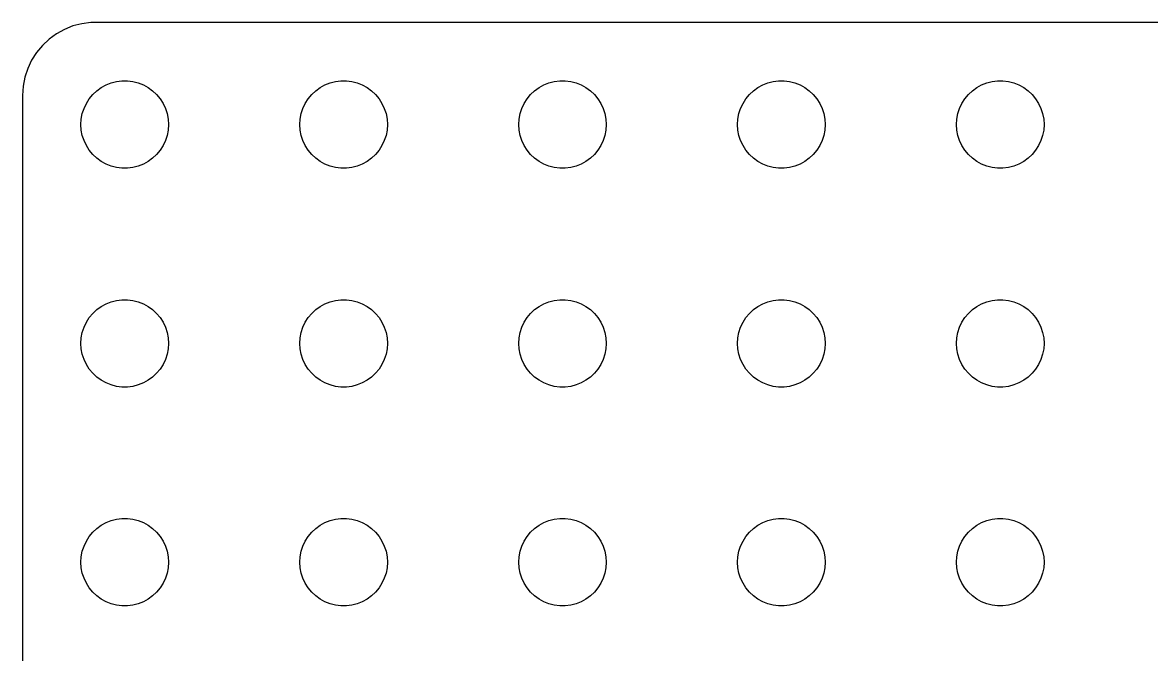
# Model space of a CAD drawing. Header units: metres. Extents: x -82 to 82, y -82 to 82.
# Drawn here: x -82 to -4.6, y 38.7 to 82 of the extents above; entities that cross this region are included whole.
import ezdxf

# ---------------------------------------------------------------- set-up
doc = ezdxf.new("R2010")
doc.units = ezdxf.units.M

msp = doc.modelspace()

# ---------------------------------------------------------------- linework, layer by layer
for p, q in [((-79.1289, 81.5241), (-79.6791, 81.2216)), ((-78.5451, 81.7553), (-79.1289, 81.5241)), ((-77.9369, 81.9114), (-78.5451, 81.7553)), ((-77.3139, 81.9901), (-77.9369, 81.9114)), ((77.3139, 81.9901), (-77.3139, 81.9901)), ((-80.1871, 80.8526), (-80.6448, 80.4227)), ((-79.6791, 81.2216), (-80.1871, 80.8526)), ((-81.0451, 79.9389), (-81.3815, 79.4088)), ((-80.6448, 80.4227), (-81.0451, 79.9389)), ((-81.3815, 79.4088), (-81.6489, 78.8406)), ((-81.8429, 78.2434), (-81.9606, 77.6267)), ((-81.6489, 78.8406), (-81.8429, 78.2434)), ((-81.9606, 77.6267), (-82, 77)), ((-76.9123, 77.3115), (-76.6075, 77.533)), ((-76.6075, 77.533), (-76.2773, 77.7145)), ((-76.2773, 77.7145), (-75.927, 77.8532)), ((-75.927, 77.8532), (-75.5621, 77.9469)), ((-75.5621, 77.9469), (-75.1884, 77.9941)), ((-75.1884, 77.9941), (-74.8116, 77.9941)), ((-74.8116, 77.9941), (-74.4379, 77.9469)), ((-74.4379, 77.9469), (-74.073, 77.8532)), ((-74.073, 77.8532), (-73.7227, 77.7145)), ((-73.7227, 77.7145), (-73.3925, 77.533)), ((-73.3925, 77.533), (-73.0877, 77.3115)), ((-61.9123, 77.3115), (-61.6075, 77.533)), ((-61.6075, 77.533), (-61.2773, 77.7145)), ((-61.2773, 77.7145), (-60.927, 77.8532)), ((-60.927, 77.8532), (-60.5621, 77.9469)), ((-60.5621, 77.9469), (-60.1884, 77.9941)), ((-60.1884, 77.9941), (-59.8116, 77.9941)), ((-59.8116, 77.9941), (-59.4379, 77.9469)), ((-59.4379, 77.9469), (-59.0729, 77.8532)), ((-59.0729, 77.8532), (-58.7227, 77.7145)), ((-58.7227, 77.7145), (-58.3925, 77.533)), ((-58.3925, 77.533), (-58.0877, 77.3115)), ((-46.9123, 77.3115), (-46.6075, 77.533)), ((-46.6075, 77.533), (-46.2773, 77.7145)), ((-46.2773, 77.7145), (-45.927, 77.8532)), ((-45.927, 77.8532), (-45.5621, 77.9469)), ((-45.5621, 77.9469), (-45.1884, 77.9941)), ((-45.1884, 77.9941), (-44.8116, 77.9941)), ((-44.8116, 77.9941), (-44.4379, 77.9469)), ((-44.4379, 77.9469), (-44.0729, 77.8532)), ((-44.0729, 77.8532), (-43.7227, 77.7145)), ((-43.7227, 77.7145), (-43.3925, 77.533)), ((-43.3925, 77.533), (-43.0877, 77.3115)), ((-31.9123, 77.3115), (-31.6075, 77.533)), ((-31.6075, 77.533), (-31.2773, 77.7145)), ((-31.2773, 77.7145), (-30.927, 77.8532)), ((-30.927, 77.8532), (-30.5621, 77.9469)), ((-30.5621, 77.9469), (-30.1884, 77.9941)), ((-30.1884, 77.9941), (-29.8116, 77.9941)), ((-29.8116, 77.9941), (-29.4379, 77.9469)), ((-29.4379, 77.9469), (-29.0729, 77.8532)), ((-29.0729, 77.8532), (-28.7227, 77.7145)), ((-28.7227, 77.7145), (-28.3925, 77.533)), ((-28.3925, 77.533), (-28.0877, 77.3115)), ((-16.9123, 77.3115), (-16.6075, 77.533)), ((-16.6075, 77.533), (-16.2773, 77.7145)), ((-16.2773, 77.7145), (-15.927, 77.8532)), ((-15.927, 77.8532), (-15.5621, 77.9469)), ((-15.5621, 77.9469), (-15.1884, 77.9941)), ((-15.1884, 77.9941), (-14.8116, 77.9941)), ((-14.8116, 77.9941), (-14.4379, 77.9469)), ((-14.4379, 77.9469), (-14.0729, 77.8532)), ((-14.0729, 77.8532), (-13.7227, 77.7145)), ((-13.7227, 77.7145), (-13.3925, 77.533)), ((-13.3925, 77.533), (-13.0877, 77.3115)), ((-82, 77), (-82, -77)), ((-77.6289, 76.4453), (-77.427, 76.7634)), ((-77.427, 76.7634), (-77.1869, 77.0536)), ((-77.1869, 77.0536), (-76.9123, 77.3115)), ((-73.0877, 77.3115), (-72.8131, 77.0536)), ((-72.8131, 77.0536), (-72.573, 76.7634)), ((-72.573, 76.7634), (-72.3711, 76.4453)), ((-62.6289, 76.4453), (-62.427, 76.7634)), ((-62.427, 76.7634), (-62.1869, 77.0536)), ((-62.1869, 77.0536), (-61.9123, 77.3115)), ((-58.0877, 77.3115), (-57.8131, 77.0536)), ((-57.8131, 77.0536), (-57.5729, 76.7634)), ((-57.5729, 76.7634), (-57.3711, 76.4453)), ((-47.6289, 76.4453), (-47.427, 76.7634)), ((-47.427, 76.7634), (-47.1869, 77.0536)), ((-47.1869, 77.0536), (-46.9123, 77.3115)), ((-43.0877, 77.3115), (-42.8131, 77.0536)), ((-42.8131, 77.0536), (-42.5729, 76.7634)), ((-42.5729, 76.7634), (-42.3711, 76.4453)), ((-32.6289, 76.4453), (-32.427, 76.7634)), ((-32.427, 76.7634), (-32.1869, 77.0536)), ((-32.1869, 77.0536), (-31.9123, 77.3115)), ((-28.0877, 77.3115), (-27.8131, 77.0536)), ((-27.8131, 77.0536), (-27.5729, 76.7634)), ((-27.5729, 76.7634), (-27.3711, 76.4453)), ((-17.6289, 76.4453), (-17.427, 76.7634)), ((-17.427, 76.7634), (-17.1869, 77.0536)), ((-17.1869, 77.0536), (-16.9123, 77.3115)), ((-13.0877, 77.3115), (-12.8131, 77.0536)), ((-12.8131, 77.0536), (-12.5729, 76.7634)), ((-12.5729, 76.7634), (-12.3711, 76.4453)), ((-77.9057, 75.7461), (-77.7893, 76.1044)), ((-77.7893, 76.1044), (-77.6289, 76.4453)), ((-72.3711, 76.4453), (-72.2107, 76.1044)), ((-72.2107, 76.1044), (-72.0943, 75.7461)), ((-62.9057, 75.7461), (-62.7893, 76.1044)), ((-62.7893, 76.1044), (-62.6289, 76.4453)), ((-57.3711, 76.4453), (-57.2107, 76.1044)), ((-57.2107, 76.1044), (-57.0942, 75.7461)), ((-47.9057, 75.7461), (-47.7893, 76.1044)), ((-47.7893, 76.1044), (-47.6289, 76.4453)), ((-42.3711, 76.4453), (-42.2107, 76.1044)), ((-42.2107, 76.1044), (-42.0942, 75.7461)), ((-32.9057, 75.7461), (-32.7893, 76.1044)), ((-32.7893, 76.1044), (-32.6289, 76.4453)), ((-27.3711, 76.4453), (-27.2107, 76.1044)), ((-27.2107, 76.1044), (-27.0942, 75.7461)), ((-17.9057, 75.7461), (-17.7893, 76.1044)), ((-17.7893, 76.1044), (-17.6289, 76.4453)), ((-12.3711, 76.4453), (-12.2107, 76.1044)), ((-12.2107, 76.1044), (-12.0942, 75.7461)), ((-78, 75), (-77.9763, 75.376)), ((-77.9763, 75.376), (-77.9057, 75.7461)), ((-72.0943, 75.7461), (-72.0237, 75.376)), ((-72.0237, 75.376), (-72, 75)), ((-63, 75), (-62.9763, 75.376)), ((-62.9763, 75.376), (-62.9057, 75.7461)), ((-57.0942, 75.7461), (-57.0237, 75.376)), ((-57.0237, 75.376), (-57, 75)), ((-48, 75), (-47.9763, 75.376)), ((-47.9763, 75.376), (-47.9057, 75.7461)), ((-42.0942, 75.7461), (-42.0237, 75.376)), ((-42.0237, 75.376), (-42, 75)), ((-33, 75), (-32.9763, 75.376)), ((-32.9763, 75.376), (-32.9057, 75.7461)), ((-27.0942, 75.7461), (-27.0237, 75.376)), ((-27.0237, 75.376), (-27, 75)), ((-18, 75), (-17.9763, 75.376)), ((-17.9763, 75.376), (-17.9057, 75.7461)), ((-12.0942, 75.7461), (-12.0237, 75.376)), ((-12.0237, 75.376), (-12, 75)), ((-77.9763, 74.624), (-78, 75)), ((-77.9057, 74.2539), (-77.9763, 74.624)), ((-72.0237, 74.624), (-72.0943, 74.2539)), ((-72, 75), (-72.0237, 74.624)), ((-62.9763, 74.624), (-63, 75)), ((-62.9057, 74.2539), (-62.9763, 74.624)), ((-57.0237, 74.624), (-57.0942, 74.2539)), ((-57, 75), (-57.0237, 74.624)), ((-47.9763, 74.624), (-48, 75)), ((-47.9057, 74.2539), (-47.9763, 74.624)), ((-42.0237, 74.624), (-42.0942, 74.2539)), ((-42, 75), (-42.0237, 74.624)), ((-32.9763, 74.624), (-33, 75)), ((-32.9057, 74.2539), (-32.9763, 74.624)), ((-27.0237, 74.624), (-27.0942, 74.2539)), ((-27, 75), (-27.0237, 74.624)), ((-17.9763, 74.624), (-18, 75)), ((-17.9057, 74.2539), (-17.9763, 74.624)), ((-12.0237, 74.624), (-12.0942, 74.2539)), ((-12, 75), (-12.0237, 74.624)), ((-77.7893, 73.8956), (-77.9057, 74.2539)), ((-77.6289, 73.5547), (-77.7893, 73.8956)), ((-77.427, 73.2366), (-77.6289, 73.5547)), ((-72.3711, 73.5547), (-72.573, 73.2366)), ((-72.2107, 73.8956), (-72.3711, 73.5547)), ((-72.0943, 74.2539), (-72.2107, 73.8956)), ((-62.7893, 73.8956), (-62.9057, 74.2539)), ((-62.6289, 73.5547), (-62.7893, 73.8956)), ((-62.427, 73.2366), (-62.6289, 73.5547)), ((-57.3711, 73.5547), (-57.5729, 73.2366)), ((-57.2107, 73.8956), (-57.3711, 73.5547)), ((-57.0942, 74.2539), (-57.2107, 73.8956)), ((-47.7893, 73.8956), (-47.9057, 74.2539)), ((-47.6289, 73.5547), (-47.7893, 73.8956)), ((-47.427, 73.2366), (-47.6289, 73.5547)), ((-42.3711, 73.5547), (-42.5729, 73.2366)), ((-42.2107, 73.8956), (-42.3711, 73.5547)), ((-42.0942, 74.2539), (-42.2107, 73.8956)), ((-32.7893, 73.8956), (-32.9057, 74.2539)), ((-32.6289, 73.5547), (-32.7893, 73.8956)), ((-32.427, 73.2366), (-32.6289, 73.5547)), ((-27.3711, 73.5547), (-27.5729, 73.2366)), ((-27.2107, 73.8956), (-27.3711, 73.5547)), ((-27.0942, 74.2539), (-27.2107, 73.8956)), ((-17.7893, 73.8956), (-17.9057, 74.2539)), ((-17.6289, 73.5547), (-17.7893, 73.8956)), ((-17.427, 73.2366), (-17.6289, 73.5547)), ((-12.3711, 73.5547), (-12.5729, 73.2366)), ((-12.2107, 73.8956), (-12.3711, 73.5547)), ((-12.0942, 74.2539), (-12.2107, 73.8956)), ((-77.1869, 72.9464), (-77.427, 73.2366)), ((-76.9123, 72.6885), (-77.1869, 72.9464)), ((-72.8131, 72.9464), (-73.0877, 72.6885)), ((-72.573, 73.2366), (-72.8131, 72.9464)), ((-62.1869, 72.9464), (-62.427, 73.2366)), ((-61.9123, 72.6885), (-62.1869, 72.9464)), ((-57.8131, 72.9464), (-58.0877, 72.6885)), ((-57.5729, 73.2366), (-57.8131, 72.9464)), ((-47.1869, 72.9464), (-47.427, 73.2366)), ((-46.9123, 72.6885), (-47.1869, 72.9464)), ((-42.8131, 72.9464), (-43.0877, 72.6885)), ((-42.5729, 73.2366), (-42.8131, 72.9464)), ((-32.1869, 72.9464), (-32.427, 73.2366)), ((-31.9123, 72.6885), (-32.1869, 72.9464)), ((-27.8131, 72.9464), (-28.0877, 72.6885)), ((-27.5729, 73.2366), (-27.8131, 72.9464)), ((-17.1869, 72.9464), (-17.427, 73.2366)), ((-16.9123, 72.6885), (-17.1869, 72.9464)), ((-12.8131, 72.9464), (-13.0877, 72.6885)), ((-12.5729, 73.2366), (-12.8131, 72.9464)), ((-76.6075, 72.467), (-76.9123, 72.6885)), ((-76.2773, 72.2855), (-76.6075, 72.467)), ((-75.927, 72.1468), (-76.2773, 72.2855)), ((-75.5621, 72.0531), (-75.927, 72.1468)), ((-75.1884, 72.0059), (-75.5621, 72.0531)), ((-74.8116, 72.0059), (-75.1884, 72.0059)), ((-74.4379, 72.0531), (-74.8116, 72.0059)), ((-74.073, 72.1468), (-74.4379, 72.0531)), ((-73.7227, 72.2855), (-74.073, 72.1468)), ((-73.3925, 72.467), (-73.7227, 72.2855)), ((-73.0877, 72.6885), (-73.3925, 72.467)), ((-61.6075, 72.467), (-61.9123, 72.6885)), ((-61.2773, 72.2855), (-61.6075, 72.467)), ((-60.927, 72.1468), (-61.2773, 72.2855)), ((-60.5621, 72.0531), (-60.927, 72.1468)), ((-60.1884, 72.0059), (-60.5621, 72.0531)), ((-59.8116, 72.0059), (-60.1884, 72.0059)), ((-59.4379, 72.0531), (-59.8116, 72.0059)), ((-59.0729, 72.1468), (-59.4379, 72.0531)), ((-58.7227, 72.2855), (-59.0729, 72.1468)), ((-58.3925, 72.467), (-58.7227, 72.2855)), ((-58.0877, 72.6885), (-58.3925, 72.467)), ((-46.6075, 72.467), (-46.9123, 72.6885)), ((-46.2773, 72.2855), (-46.6075, 72.467)), ((-45.927, 72.1468), (-46.2773, 72.2855)), ((-45.5621, 72.0531), (-45.927, 72.1468)), ((-45.1884, 72.0059), (-45.5621, 72.0531)), ((-44.8116, 72.0059), (-45.1884, 72.0059)), ((-44.4379, 72.0531), (-44.8116, 72.0059)), ((-44.0729, 72.1468), (-44.4379, 72.0531)), ((-43.7227, 72.2855), (-44.0729, 72.1468)), ((-43.3925, 72.467), (-43.7227, 72.2855)), ((-43.0877, 72.6885), (-43.3925, 72.467)), ((-31.6075, 72.467), (-31.9123, 72.6885)), ((-31.2773, 72.2855), (-31.6075, 72.467)), ((-30.927, 72.1468), (-31.2773, 72.2855)), ((-30.5621, 72.0531), (-30.927, 72.1468)), ((-30.1884, 72.0059), (-30.5621, 72.0531)), ((-29.8116, 72.0059), (-30.1884, 72.0059)), ((-29.4379, 72.0531), (-29.8116, 72.0059)), ((-29.0729, 72.1468), (-29.4379, 72.0531)), ((-28.7227, 72.2855), (-29.0729, 72.1468)), ((-28.3925, 72.467), (-28.7227, 72.2855)), ((-28.0877, 72.6885), (-28.3925, 72.467)), ((-16.6075, 72.467), (-16.9123, 72.6885)), ((-16.2773, 72.2855), (-16.6075, 72.467)), ((-15.927, 72.1468), (-16.2773, 72.2855)), ((-15.5621, 72.0531), (-15.927, 72.1468)), ((-15.1884, 72.0059), (-15.5621, 72.0531)), ((-14.8116, 72.0059), (-15.1884, 72.0059)), ((-14.4379, 72.0531), (-14.8116, 72.0059)), ((-14.0729, 72.1468), (-14.4379, 72.0531)), ((-13.7227, 72.2855), (-14.0729, 72.1468)), ((-13.3925, 72.467), (-13.7227, 72.2855)), ((-13.0877, 72.6885), (-13.3925, 72.467)), ((-76.6075, 62.533), (-76.2773, 62.7145)), ((-76.2773, 62.7145), (-75.927, 62.8532)), ((-75.927, 62.8532), (-75.5621, 62.9469)), ((-75.5621, 62.9469), (-75.1884, 62.9941)), ((-75.1884, 62.9941), (-74.8116, 62.9941)), ((-74.8116, 62.9941), (-74.4379, 62.9469)), ((-74.4379, 62.9469), (-74.073, 62.8532)), ((-74.073, 62.8532), (-73.7227, 62.7145)), ((-73.7227, 62.7145), (-73.3925, 62.533)), ((-61.6075, 62.533), (-61.2773, 62.7145)), ((-61.2773, 62.7145), (-60.927, 62.8532)), ((-60.927, 62.8532), (-60.5621, 62.9469)), ((-60.5621, 62.9469), (-60.1884, 62.9941)), ((-60.1884, 62.9941), (-59.8116, 62.9941)), ((-59.8116, 62.9941), (-59.4379, 62.9469)), ((-59.4379, 62.9469), (-59.0729, 62.8532)), ((-59.0729, 62.8532), (-58.7227, 62.7145)), ((-58.7227, 62.7145), (-58.3925, 62.533)), ((-46.6075, 62.533), (-46.2773, 62.7145)), ((-46.2773, 62.7145), (-45.927, 62.8532)), ((-45.927, 62.8532), (-45.5621, 62.9469)), ((-45.5621, 62.9469), (-45.1884, 62.9941)), ((-45.1884, 62.9941), (-44.8116, 62.9941)), ((-44.8116, 62.9941), (-44.4379, 62.9469)), ((-44.4379, 62.9469), (-44.0729, 62.8532)), ((-44.0729, 62.8532), (-43.7227, 62.7145)), ((-43.7227, 62.7145), (-43.3925, 62.533)), ((-31.6075, 62.533), (-31.2773, 62.7145)), ((-31.2773, 62.7145), (-30.927, 62.8532)), ((-30.927, 62.8532), (-30.5621, 62.9469)), ((-30.5621, 62.9469), (-30.1884, 62.9941)), ((-30.1884, 62.9941), (-29.8116, 62.9941)), ((-29.8116, 62.9941), (-29.4379, 62.9469)), ((-29.4379, 62.9469), (-29.0729, 62.8532)), ((-29.0729, 62.8532), (-28.7227, 62.7145)), ((-28.7227, 62.7145), (-28.3925, 62.533)), ((-16.6075, 62.533), (-16.2773, 62.7145)), ((-16.2773, 62.7145), (-15.927, 62.8532)), ((-15.927, 62.8532), (-15.5621, 62.9469)), ((-15.5621, 62.9469), (-15.1884, 62.9941)), ((-15.1884, 62.9941), (-14.8116, 62.9941)), ((-14.8116, 62.9941), (-14.4379, 62.9469)), ((-14.4379, 62.9469), (-14.0729, 62.8532)), ((-14.0729, 62.8532), (-13.7227, 62.7145)), ((-13.7227, 62.7145), (-13.3925, 62.533)), ((-77.427, 61.7634), (-77.1869, 62.0536)), ((-77.1869, 62.0536), (-76.9123, 62.3115)), ((-76.9123, 62.3115), (-76.6075, 62.533)), ((-73.3925, 62.533), (-73.0877, 62.3115)), ((-73.0877, 62.3115), (-72.8131, 62.0536)), ((-72.8131, 62.0536), (-72.573, 61.7634)), ((-62.427, 61.7634), (-62.1869, 62.0536)), ((-62.1869, 62.0536), (-61.9123, 62.3115)), ((-61.9123, 62.3115), (-61.6075, 62.533)), ((-58.3925, 62.533), (-58.0877, 62.3115)), ((-58.0877, 62.3115), (-57.8131, 62.0536)), ((-57.8131, 62.0536), (-57.5729, 61.7634)), ((-47.427, 61.7634), (-47.1869, 62.0536)), ((-47.1869, 62.0536), (-46.9123, 62.3115)), ((-46.9123, 62.3115), (-46.6075, 62.533)), ((-43.3925, 62.533), (-43.0877, 62.3115)), ((-43.0877, 62.3115), (-42.8131, 62.0536)), ((-42.8131, 62.0536), (-42.5729, 61.7634)), ((-32.427, 61.7634), (-32.1869, 62.0536)), ((-32.1869, 62.0536), (-31.9123, 62.3115)), ((-31.9123, 62.3115), (-31.6075, 62.533)), ((-28.3925, 62.533), (-28.0877, 62.3115)), ((-28.0877, 62.3115), (-27.8131, 62.0536)), ((-27.8131, 62.0536), (-27.5729, 61.7634)), ((-17.427, 61.7634), (-17.1869, 62.0536)), ((-17.1869, 62.0536), (-16.9123, 62.3115)), ((-16.9123, 62.3115), (-16.6075, 62.533)), ((-13.3925, 62.533), (-13.0877, 62.3115)), ((-13.0877, 62.3115), (-12.8131, 62.0536)), ((-12.8131, 62.0536), (-12.5729, 61.7634)), ((-77.7893, 61.1044), (-77.6289, 61.4453)), ((-77.6289, 61.4453), (-77.427, 61.7634)), ((-72.573, 61.7634), (-72.3711, 61.4453)), ((-72.3711, 61.4453), (-72.2107, 61.1044)), ((-62.7893, 61.1044), (-62.6289, 61.4453)), ((-62.6289, 61.4453), (-62.427, 61.7634)), ((-57.5729, 61.7634), (-57.3711, 61.4453)), ((-57.3711, 61.4453), (-57.2107, 61.1044)), ((-47.7893, 61.1044), (-47.6289, 61.4453)), ((-47.6289, 61.4453), (-47.427, 61.7634)), ((-42.5729, 61.7634), (-42.3711, 61.4453)), ((-42.3711, 61.4453), (-42.2107, 61.1044)), ((-32.7893, 61.1044), (-32.6289, 61.4453)), ((-32.6289, 61.4453), (-32.427, 61.7634)), ((-27.5729, 61.7634), (-27.3711, 61.4453)), ((-27.3711, 61.4453), (-27.2107, 61.1044)), ((-17.7893, 61.1044), (-17.6289, 61.4453)), ((-17.6289, 61.4453), (-17.427, 61.7634)), ((-12.5729, 61.7634), (-12.3711, 61.4453)), ((-12.3711, 61.4453), (-12.2107, 61.1044)), ((-78, 60), (-77.9763, 60.376)), ((-77.9763, 60.376), (-77.9057, 60.7461)), ((-77.9057, 60.7461), (-77.7893, 61.1044)), ((-72.2107, 61.1044), (-72.0943, 60.7461)), ((-72.0943, 60.7461), (-72.0237, 60.376)), ((-72.0237, 60.376), (-72, 60)), ((-63, 60), (-62.9763, 60.376)), ((-62.9763, 60.376), (-62.9057, 60.7461)), ((-62.9057, 60.7461), (-62.7893, 61.1044)), ((-57.2107, 61.1044), (-57.0942, 60.7461)), ((-57.0942, 60.7461), (-57.0237, 60.376)), ((-57.0237, 60.376), (-57, 60)), ((-48, 60), (-47.9763, 60.376)), ((-47.9763, 60.376), (-47.9057, 60.7461)), ((-47.9057, 60.7461), (-47.7893, 61.1044)), ((-42.2107, 61.1044), (-42.0942, 60.7461)), ((-42.0942, 60.7461), (-42.0237, 60.376)), ((-42.0237, 60.376), (-42, 60)), ((-33, 60), (-32.9763, 60.376)), ((-32.9763, 60.376), (-32.9057, 60.7461)), ((-32.9057, 60.7461), (-32.7893, 61.1044)), ((-27.2107, 61.1044), (-27.0942, 60.7461)), ((-27.0942, 60.7461), (-27.0237, 60.376)), ((-27.0237, 60.376), (-27, 60)), ((-18, 60), (-17.9763, 60.376)), ((-17.9763, 60.376), (-17.9057, 60.7461)), ((-17.9057, 60.7461), (-17.7893, 61.1044)), ((-12.2107, 61.1044), (-12.0942, 60.7461)), ((-12.0942, 60.7461), (-12.0237, 60.376)), ((-12.0237, 60.376), (-12, 60)), ((-77.9763, 59.624), (-78, 60)), ((-77.9057, 59.2539), (-77.9763, 59.624)), ((-72.0237, 59.624), (-72.0943, 59.2539)), ((-72, 60), (-72.0237, 59.624)), ((-62.9763, 59.624), (-63, 60)), ((-62.9057, 59.2539), (-62.9763, 59.624)), ((-57.0237, 59.624), (-57.0942, 59.2539)), ((-57, 60), (-57.0237, 59.624)), ((-47.9763, 59.624), (-48, 60)), ((-47.9057, 59.2539), (-47.9763, 59.624)), ((-42.0237, 59.624), (-42.0942, 59.2539)), ((-42, 60), (-42.0237, 59.624)), ((-32.9763, 59.624), (-33, 60)), ((-32.9057, 59.2539), (-32.9763, 59.624)), ((-27.0237, 59.624), (-27.0942, 59.2539)), ((-27, 60), (-27.0237, 59.624)), ((-17.9763, 59.624), (-18, 60)), ((-17.9057, 59.2539), (-17.9763, 59.624)), ((-12.0237, 59.624), (-12.0942, 59.2539)), ((-12, 60), (-12.0237, 59.624)), ((-77.7893, 58.8956), (-77.9057, 59.2539)), ((-77.6289, 58.5547), (-77.7893, 58.8956)), ((-72.2107, 58.8956), (-72.3711, 58.5547)), ((-72.0943, 59.2539), (-72.2107, 58.8956)), ((-62.7893, 58.8956), (-62.9057, 59.2539)), ((-62.6289, 58.5547), (-62.7893, 58.8956)), ((-57.2107, 58.8956), (-57.3711, 58.5547)), ((-57.0942, 59.2539), (-57.2107, 58.8956)), ((-47.7893, 58.8956), (-47.9057, 59.2539)), ((-47.6289, 58.5547), (-47.7893, 58.8956)), ((-42.2107, 58.8956), (-42.3711, 58.5547)), ((-42.0942, 59.2539), (-42.2107, 58.8956)), ((-32.7893, 58.8956), (-32.9057, 59.2539)), ((-32.6289, 58.5547), (-32.7893, 58.8956)), ((-27.2107, 58.8956), (-27.3711, 58.5547)), ((-27.0942, 59.2539), (-27.2107, 58.8956)), ((-17.7893, 58.8956), (-17.9057, 59.2539)), ((-17.6289, 58.5547), (-17.7893, 58.8956)), ((-12.2107, 58.8956), (-12.3711, 58.5547)), ((-12.0942, 59.2539), (-12.2107, 58.8956)), ((-77.427, 58.2366), (-77.6289, 58.5547)), ((-77.1869, 57.9464), (-77.427, 58.2366)), ((-72.573, 58.2366), (-72.8131, 57.9464)), ((-72.3711, 58.5547), (-72.573, 58.2366)), ((-62.427, 58.2366), (-62.6289, 58.5547)), ((-62.1869, 57.9464), (-62.427, 58.2366)), ((-57.5729, 58.2366), (-57.8131, 57.9464)), ((-57.3711, 58.5547), (-57.5729, 58.2366)), ((-47.427, 58.2366), (-47.6289, 58.5547)), ((-47.1869, 57.9464), (-47.427, 58.2366)), ((-42.5729, 58.2366), (-42.8131, 57.9464)), ((-42.3711, 58.5547), (-42.5729, 58.2366)), ((-32.427, 58.2366), (-32.6289, 58.5547)), ((-32.1869, 57.9464), (-32.427, 58.2366)), ((-27.5729, 58.2366), (-27.8131, 57.9464)), ((-27.3711, 58.5547), (-27.5729, 58.2366)), ((-17.427, 58.2366), (-17.6289, 58.5547)), ((-17.1869, 57.9464), (-17.427, 58.2366)), ((-12.5729, 58.2366), (-12.8131, 57.9464)), ((-12.3711, 58.5547), (-12.5729, 58.2366)), ((-76.9123, 57.6885), (-77.1869, 57.9464)), ((-76.6075, 57.467), (-76.9123, 57.6885)), ((-76.2773, 57.2855), (-76.6075, 57.467)), ((-75.927, 57.1468), (-76.2773, 57.2855)), ((-73.7227, 57.2855), (-74.073, 57.1468)), ((-73.3925, 57.467), (-73.7227, 57.2855)), ((-73.0877, 57.6885), (-73.3925, 57.467)), ((-72.8131, 57.9464), (-73.0877, 57.6885)), ((-61.9123, 57.6885), (-62.1869, 57.9464)), ((-61.6075, 57.467), (-61.9123, 57.6885)), ((-61.2773, 57.2855), (-61.6075, 57.467)), ((-60.927, 57.1468), (-61.2773, 57.2855)), ((-58.7227, 57.2855), (-59.0729, 57.1468)), ((-58.3925, 57.467), (-58.7227, 57.2855)), ((-58.0877, 57.6885), (-58.3925, 57.467)), ((-57.8131, 57.9464), (-58.0877, 57.6885)), ((-46.9123, 57.6885), (-47.1869, 57.9464)), ((-46.6075, 57.467), (-46.9123, 57.6885)), ((-46.2773, 57.2855), (-46.6075, 57.467)), ((-45.927, 57.1468), (-46.2773, 57.2855)), ((-43.7227, 57.2855), (-44.0729, 57.1468)), ((-43.3925, 57.467), (-43.7227, 57.2855)), ((-43.0877, 57.6885), (-43.3925, 57.467)), ((-42.8131, 57.9464), (-43.0877, 57.6885)), ((-31.9123, 57.6885), (-32.1869, 57.9464)), ((-31.6075, 57.467), (-31.9123, 57.6885)), ((-31.2773, 57.2855), (-31.6075, 57.467)), ((-30.927, 57.1468), (-31.2773, 57.2855)), ((-28.7227, 57.2855), (-29.0729, 57.1468)), ((-28.3925, 57.467), (-28.7227, 57.2855)), ((-28.0877, 57.6885), (-28.3925, 57.467)), ((-27.8131, 57.9464), (-28.0877, 57.6885)), ((-16.9123, 57.6885), (-17.1869, 57.9464)), ((-16.6075, 57.467), (-16.9123, 57.6885)), ((-16.2773, 57.2855), (-16.6075, 57.467)), ((-15.927, 57.1468), (-16.2773, 57.2855)), ((-13.7227, 57.2855), (-14.0729, 57.1468)), ((-13.3925, 57.467), (-13.7227, 57.2855)), ((-13.0877, 57.6885), (-13.3925, 57.467)), ((-12.8131, 57.9464), (-13.0877, 57.6885)), ((-75.5621, 57.0531), (-75.927, 57.1468)), ((-75.1884, 57.0059), (-75.5621, 57.0531)), ((-74.8116, 57.0059), (-75.1884, 57.0059)), ((-74.4379, 57.0531), (-74.8116, 57.0059)), ((-74.073, 57.1468), (-74.4379, 57.0531)), ((-60.5621, 57.0531), (-60.927, 57.1468)), ((-60.1884, 57.0059), (-60.5621, 57.0531)), ((-59.8116, 57.0059), (-60.1884, 57.0059)), ((-59.4379, 57.0531), (-59.8116, 57.0059)), ((-59.0729, 57.1468), (-59.4379, 57.0531)), ((-45.5621, 57.0531), (-45.927, 57.1468)), ((-45.1884, 57.0059), (-45.5621, 57.0531)), ((-44.8116, 57.0059), (-45.1884, 57.0059)), ((-44.4379, 57.0531), (-44.8116, 57.0059)), ((-44.0729, 57.1468), (-44.4379, 57.0531)), ((-30.5621, 57.0531), (-30.927, 57.1468)), ((-30.1884, 57.0059), (-30.5621, 57.0531)), ((-29.8116, 57.0059), (-30.1884, 57.0059)), ((-29.4379, 57.0531), (-29.8116, 57.0059)), ((-29.0729, 57.1468), (-29.4379, 57.0531)), ((-15.5621, 57.0531), (-15.927, 57.1468)), ((-15.1884, 57.0059), (-15.5621, 57.0531)), ((-14.8116, 57.0059), (-15.1884, 57.0059)), ((-14.4379, 57.0531), (-14.8116, 57.0059)), ((-14.0729, 57.1468), (-14.4379, 57.0531)), ((-75.5621, 47.9469), (-75.1884, 47.9941)), ((-75.1884, 47.9941), (-74.8116, 47.9941)), ((-74.8116, 47.9941), (-74.4379, 47.9469)), ((-60.5621, 47.9469), (-60.1884, 47.9941)), ((-60.1884, 47.9941), (-59.8116, 47.9941)), ((-59.8116, 47.9941), (-59.4379, 47.9469)), ((-45.5621, 47.9469), (-45.1884, 47.9941)), ((-45.1884, 47.9941), (-44.8116, 47.9941)), ((-44.8116, 47.9941), (-44.4379, 47.9469)), ((-30.5621, 47.9469), (-30.1884, 47.9941)), ((-30.1884, 47.9941), (-29.8116, 47.9941)), ((-29.8116, 47.9941), (-29.4379, 47.9469)), ((-15.5621, 47.9469), (-15.1884, 47.9941)), ((-15.1884, 47.9941), (-14.8116, 47.9941)), ((-14.8116, 47.9941), (-14.4379, 47.9469)), ((-77.1869, 47.0536), (-76.9123, 47.3115)), ((-76.9123, 47.3115), (-76.6075, 47.533)), ((-76.6075, 47.533), (-76.2773, 47.7145)), ((-76.2773, 47.7145), (-75.927, 47.8532)), ((-75.927, 47.8532), (-75.5621, 47.9469)), ((-74.4379, 47.9469), (-74.073, 47.8532)), ((-74.073, 47.8532), (-73.7227, 47.7145)), ((-73.7227, 47.7145), (-73.3925, 47.533)), ((-73.3925, 47.533), (-73.0877, 47.3115)), ((-73.0877, 47.3115), (-72.8131, 47.0536)), ((-62.1869, 47.0536), (-61.9123, 47.3115)), ((-61.9123, 47.3115), (-61.6075, 47.533)), ((-61.6075, 47.533), (-61.2773, 47.7145)), ((-61.2773, 47.7145), (-60.927, 47.8532)), ((-60.927, 47.8532), (-60.5621, 47.9469)), ((-59.4379, 47.9469), (-59.0729, 47.8532)), ((-59.0729, 47.8532), (-58.7227, 47.7145)), ((-58.7227, 47.7145), (-58.3925, 47.533)), ((-58.3925, 47.533), (-58.0877, 47.3115)), ((-58.0877, 47.3115), (-57.8131, 47.0536)), ((-47.1869, 47.0536), (-46.9123, 47.3115)), ((-46.9123, 47.3115), (-46.6075, 47.533)), ((-46.6075, 47.533), (-46.2773, 47.7145)), ((-46.2773, 47.7145), (-45.927, 47.8532)), ((-45.927, 47.8532), (-45.5621, 47.9469)), ((-44.4379, 47.9469), (-44.0729, 47.8532)), ((-44.0729, 47.8532), (-43.7227, 47.7145)), ((-43.7227, 47.7145), (-43.3925, 47.533)), ((-43.3925, 47.533), (-43.0877, 47.3115)), ((-43.0877, 47.3115), (-42.8131, 47.0536)), ((-32.1869, 47.0536), (-31.9123, 47.3115)), ((-31.9123, 47.3115), (-31.6075, 47.533)), ((-31.6075, 47.533), (-31.2773, 47.7145)), ((-31.2773, 47.7145), (-30.927, 47.8532)), ((-30.927, 47.8532), (-30.5621, 47.9469)), ((-29.4379, 47.9469), (-29.0729, 47.8532)), ((-29.0729, 47.8532), (-28.7227, 47.7145)), ((-28.7227, 47.7145), (-28.3925, 47.533)), ((-28.3925, 47.533), (-28.0877, 47.3115)), ((-28.0877, 47.3115), (-27.8131, 47.0536)), ((-17.1869, 47.0536), (-16.9123, 47.3115)), ((-16.9123, 47.3115), (-16.6075, 47.533)), ((-16.6075, 47.533), (-16.2773, 47.7145)), ((-16.2773, 47.7145), (-15.927, 47.8532)), ((-15.927, 47.8532), (-15.5621, 47.9469)), ((-14.4379, 47.9469), (-14.0729, 47.8532)), ((-14.0729, 47.8532), (-13.7227, 47.7145)), ((-13.7227, 47.7145), (-13.3925, 47.533)), ((-13.3925, 47.533), (-13.0877, 47.3115)), ((-13.0877, 47.3115), (-12.8131, 47.0536)), ((-77.7893, 46.1044), (-77.6289, 46.4453)), ((-77.6289, 46.4453), (-77.427, 46.7634)), ((-77.427, 46.7634), (-77.1869, 47.0536)), ((-72.8131, 47.0536), (-72.573, 46.7634)), ((-72.573, 46.7634), (-72.3711, 46.4453)), ((-72.3711, 46.4453), (-72.2107, 46.1044)), ((-62.7893, 46.1044), (-62.6289, 46.4453)), ((-62.6289, 46.4453), (-62.427, 46.7634)), ((-62.427, 46.7634), (-62.1869, 47.0536)), ((-57.8131, 47.0536), (-57.5729, 46.7634)), ((-57.5729, 46.7634), (-57.3711, 46.4453)), ((-57.3711, 46.4453), (-57.2107, 46.1044)), ((-47.7893, 46.1044), (-47.6289, 46.4453)), ((-47.6289, 46.4453), (-47.427, 46.7634)), ((-47.427, 46.7634), (-47.1869, 47.0536)), ((-42.8131, 47.0536), (-42.5729, 46.7634)), ((-42.5729, 46.7634), (-42.3711, 46.4453)), ((-42.3711, 46.4453), (-42.2107, 46.1044)), ((-32.7893, 46.1044), (-32.6289, 46.4453)), ((-32.6289, 46.4453), (-32.427, 46.7634)), ((-32.427, 46.7634), (-32.1869, 47.0536)), ((-27.8131, 47.0536), (-27.5729, 46.7634)), ((-27.5729, 46.7634), (-27.3711, 46.4453)), ((-27.3711, 46.4453), (-27.2107, 46.1044)), ((-17.7893, 46.1044), (-17.6289, 46.4453)), ((-17.6289, 46.4453), (-17.427, 46.7634)), ((-17.427, 46.7634), (-17.1869, 47.0536)), ((-12.8131, 47.0536), (-12.5729, 46.7634)), ((-12.5729, 46.7634), (-12.3711, 46.4453)), ((-12.3711, 46.4453), (-12.2107, 46.1044)), ((-77.9763, 45.376), (-77.9057, 45.7461)), ((-77.9057, 45.7461), (-77.7893, 46.1044)), ((-72.2107, 46.1044), (-72.0943, 45.7461)), ((-72.0943, 45.7461), (-72.0237, 45.376)), ((-62.9763, 45.376), (-62.9057, 45.7461)), ((-62.9057, 45.7461), (-62.7893, 46.1044)), ((-57.2107, 46.1044), (-57.0942, 45.7461)), ((-57.0942, 45.7461), (-57.0237, 45.376)), ((-47.9763, 45.376), (-47.9057, 45.7461)), ((-47.9057, 45.7461), (-47.7893, 46.1044)), ((-42.2107, 46.1044), (-42.0942, 45.7461)), ((-42.0942, 45.7461), (-42.0237, 45.376)), ((-32.9763, 45.376), (-32.9057, 45.7461)), ((-32.9057, 45.7461), (-32.7893, 46.1044)), ((-27.2107, 46.1044), (-27.0942, 45.7461)), ((-27.0942, 45.7461), (-27.0237, 45.376)), ((-17.9763, 45.376), (-17.9057, 45.7461)), ((-17.9057, 45.7461), (-17.7893, 46.1044)), ((-12.2107, 46.1044), (-12.0942, 45.7461)), ((-12.0942, 45.7461), (-12.0237, 45.376)), ((-78, 45), (-77.9763, 45.376)), ((-77.9763, 44.624), (-78, 45)), ((-72.0237, 45.376), (-72, 45)), ((-72, 45), (-72.0237, 44.624)), ((-63, 45), (-62.9763, 45.376)), ((-62.9763, 44.624), (-63, 45)), ((-57.0237, 45.376), (-57, 45)), ((-57, 45), (-57.0237, 44.624)), ((-48, 45), (-47.9763, 45.376)), ((-47.9763, 44.624), (-48, 45)), ((-42.0237, 45.376), (-42, 45)), ((-42, 45), (-42.0237, 44.624)), ((-33, 45), (-32.9763, 45.376)), ((-32.9763, 44.624), (-33, 45)), ((-27.0237, 45.376), (-27, 45)), ((-27, 45), (-27.0237, 44.624)), ((-18, 45), (-17.9763, 45.376)), ((-17.9763, 44.624), (-18, 45)), ((-12.0237, 45.376), (-12, 45)), ((-12, 45), (-12.0237, 44.624)), ((-77.9057, 44.2539), (-77.9763, 44.624)), ((-77.7893, 43.8956), (-77.9057, 44.2539)), ((-72.0943, 44.2539), (-72.2107, 43.8956)), ((-72.0237, 44.624), (-72.0943, 44.2539)), ((-62.9057, 44.2539), (-62.9763, 44.624)), ((-62.7893, 43.8956), (-62.9057, 44.2539)), ((-57.0942, 44.2539), (-57.2107, 43.8956)), ((-57.0237, 44.624), (-57.0942, 44.2539)), ((-47.9057, 44.2539), (-47.9763, 44.624)), ((-47.7893, 43.8956), (-47.9057, 44.2539)), ((-42.0942, 44.2539), (-42.2107, 43.8956)), ((-42.0237, 44.624), (-42.0942, 44.2539)), ((-32.9057, 44.2539), (-32.9763, 44.624)), ((-32.7893, 43.8956), (-32.9057, 44.2539)), ((-27.0942, 44.2539), (-27.2107, 43.8956)), ((-27.0237, 44.624), (-27.0942, 44.2539)), ((-17.9057, 44.2539), (-17.9763, 44.624)), ((-17.7893, 43.8956), (-17.9057, 44.2539)), ((-12.0942, 44.2539), (-12.2107, 43.8956)), ((-12.0237, 44.624), (-12.0942, 44.2539)), ((-77.6289, 43.5547), (-77.7893, 43.8956)), ((-77.427, 43.2366), (-77.6289, 43.5547)), ((-72.3711, 43.5547), (-72.573, 43.2366)), ((-72.2107, 43.8956), (-72.3711, 43.5547)), ((-62.6289, 43.5547), (-62.7893, 43.8956)), ((-62.427, 43.2366), (-62.6289, 43.5547)), ((-57.3711, 43.5547), (-57.5729, 43.2366)), ((-57.2107, 43.8956), (-57.3711, 43.5547)), ((-47.6289, 43.5547), (-47.7893, 43.8956)), ((-47.427, 43.2366), (-47.6289, 43.5547)), ((-42.3711, 43.5547), (-42.5729, 43.2366)), ((-42.2107, 43.8956), (-42.3711, 43.5547)), ((-32.6289, 43.5547), (-32.7893, 43.8956)), ((-32.427, 43.2366), (-32.6289, 43.5547)), ((-27.3711, 43.5547), (-27.5729, 43.2366)), ((-27.2107, 43.8956), (-27.3711, 43.5547)), ((-17.6289, 43.5547), (-17.7893, 43.8956)), ((-17.427, 43.2366), (-17.6289, 43.5547)), ((-12.3711, 43.5547), (-12.5729, 43.2366)), ((-12.2107, 43.8956), (-12.3711, 43.5547)), ((-77.1869, 42.9464), (-77.427, 43.2366)), ((-76.9123, 42.6885), (-77.1869, 42.9464)), ((-76.6075, 42.467), (-76.9123, 42.6885)), ((-73.0877, 42.6885), (-73.3925, 42.467)), ((-72.8131, 42.9464), (-73.0877, 42.6885)), ((-72.573, 43.2366), (-72.8131, 42.9464)), ((-62.1869, 42.9464), (-62.427, 43.2366)), ((-61.9123, 42.6885), (-62.1869, 42.9464)), ((-61.6075, 42.467), (-61.9123, 42.6885)), ((-58.0877, 42.6885), (-58.3925, 42.467)), ((-57.8131, 42.9464), (-58.0877, 42.6885)), ((-57.5729, 43.2366), (-57.8131, 42.9464)), ((-47.1869, 42.9464), (-47.427, 43.2366)), ((-46.9123, 42.6885), (-47.1869, 42.9464)), ((-46.6075, 42.467), (-46.9123, 42.6885)), ((-43.0877, 42.6885), (-43.3925, 42.467)), ((-42.8131, 42.9464), (-43.0877, 42.6885)), ((-42.5729, 43.2366), (-42.8131, 42.9464)), ((-32.1869, 42.9464), (-32.427, 43.2366)), ((-31.9123, 42.6885), (-32.1869, 42.9464)), ((-31.6075, 42.467), (-31.9123, 42.6885)), ((-28.0877, 42.6885), (-28.3925, 42.467)), ((-27.8131, 42.9464), (-28.0877, 42.6885)), ((-27.5729, 43.2366), (-27.8131, 42.9464)), ((-17.1869, 42.9464), (-17.427, 43.2366)), ((-16.9123, 42.6885), (-17.1869, 42.9464)), ((-16.6075, 42.467), (-16.9123, 42.6885)), ((-13.0877, 42.6885), (-13.3925, 42.467)), ((-12.8131, 42.9464), (-13.0877, 42.6885)), ((-12.5729, 43.2366), (-12.8131, 42.9464)), ((-76.2773, 42.2855), (-76.6075, 42.467)), ((-75.927, 42.1468), (-76.2773, 42.2855)), ((-75.5621, 42.0531), (-75.927, 42.1468)), ((-75.1884, 42.0059), (-75.5621, 42.0531)), ((-74.8116, 42.0059), (-75.1884, 42.0059)), ((-74.4379, 42.0531), (-74.8116, 42.0059)), ((-74.073, 42.1468), (-74.4379, 42.0531)), ((-73.7227, 42.2855), (-74.073, 42.1468)), ((-73.3925, 42.467), (-73.7227, 42.2855)), ((-61.2773, 42.2855), (-61.6075, 42.467)), ((-60.927, 42.1468), (-61.2773, 42.2855)), ((-60.5621, 42.0531), (-60.927, 42.1468)), ((-60.1884, 42.0059), (-60.5621, 42.0531)), ((-59.8116, 42.0059), (-60.1884, 42.0059)), ((-59.4379, 42.0531), (-59.8116, 42.0059)), ((-59.0729, 42.1468), (-59.4379, 42.0531)), ((-58.7227, 42.2855), (-59.0729, 42.1468)), ((-58.3925, 42.467), (-58.7227, 42.2855)), ((-46.2773, 42.2855), (-46.6075, 42.467)), ((-45.927, 42.1468), (-46.2773, 42.2855)), ((-45.5621, 42.0531), (-45.927, 42.1468)), ((-45.1884, 42.0059), (-45.5621, 42.0531)), ((-44.8116, 42.0059), (-45.1884, 42.0059)), ((-44.4379, 42.0531), (-44.8116, 42.0059)), ((-44.0729, 42.1468), (-44.4379, 42.0531)), ((-43.7227, 42.2855), (-44.0729, 42.1468)), ((-43.3925, 42.467), (-43.7227, 42.2855)), ((-31.2773, 42.2855), (-31.6075, 42.467)), ((-30.927, 42.1468), (-31.2773, 42.2855)), ((-30.5621, 42.0531), (-30.927, 42.1468)), ((-30.1884, 42.0059), (-30.5621, 42.0531)), ((-29.8116, 42.0059), (-30.1884, 42.0059)), ((-29.4379, 42.0531), (-29.8116, 42.0059)), ((-29.0729, 42.1468), (-29.4379, 42.0531)), ((-28.7227, 42.2855), (-29.0729, 42.1468)), ((-28.3925, 42.467), (-28.7227, 42.2855)), ((-16.2773, 42.2855), (-16.6075, 42.467)), ((-15.927, 42.1468), (-16.2773, 42.2855)), ((-15.5621, 42.0531), (-15.927, 42.1468)), ((-15.1884, 42.0059), (-15.5621, 42.0531)), ((-14.8116, 42.0059), (-15.1884, 42.0059)), ((-14.4379, 42.0531), (-14.8116, 42.0059)), ((-14.0729, 42.1468), (-14.4379, 42.0531)), ((-13.7227, 42.2855), (-14.0729, 42.1468)), ((-13.3925, 42.467), (-13.7227, 42.2855))]:
    msp.add_line(p, q)

doc.saveas('drawing.dxf')
